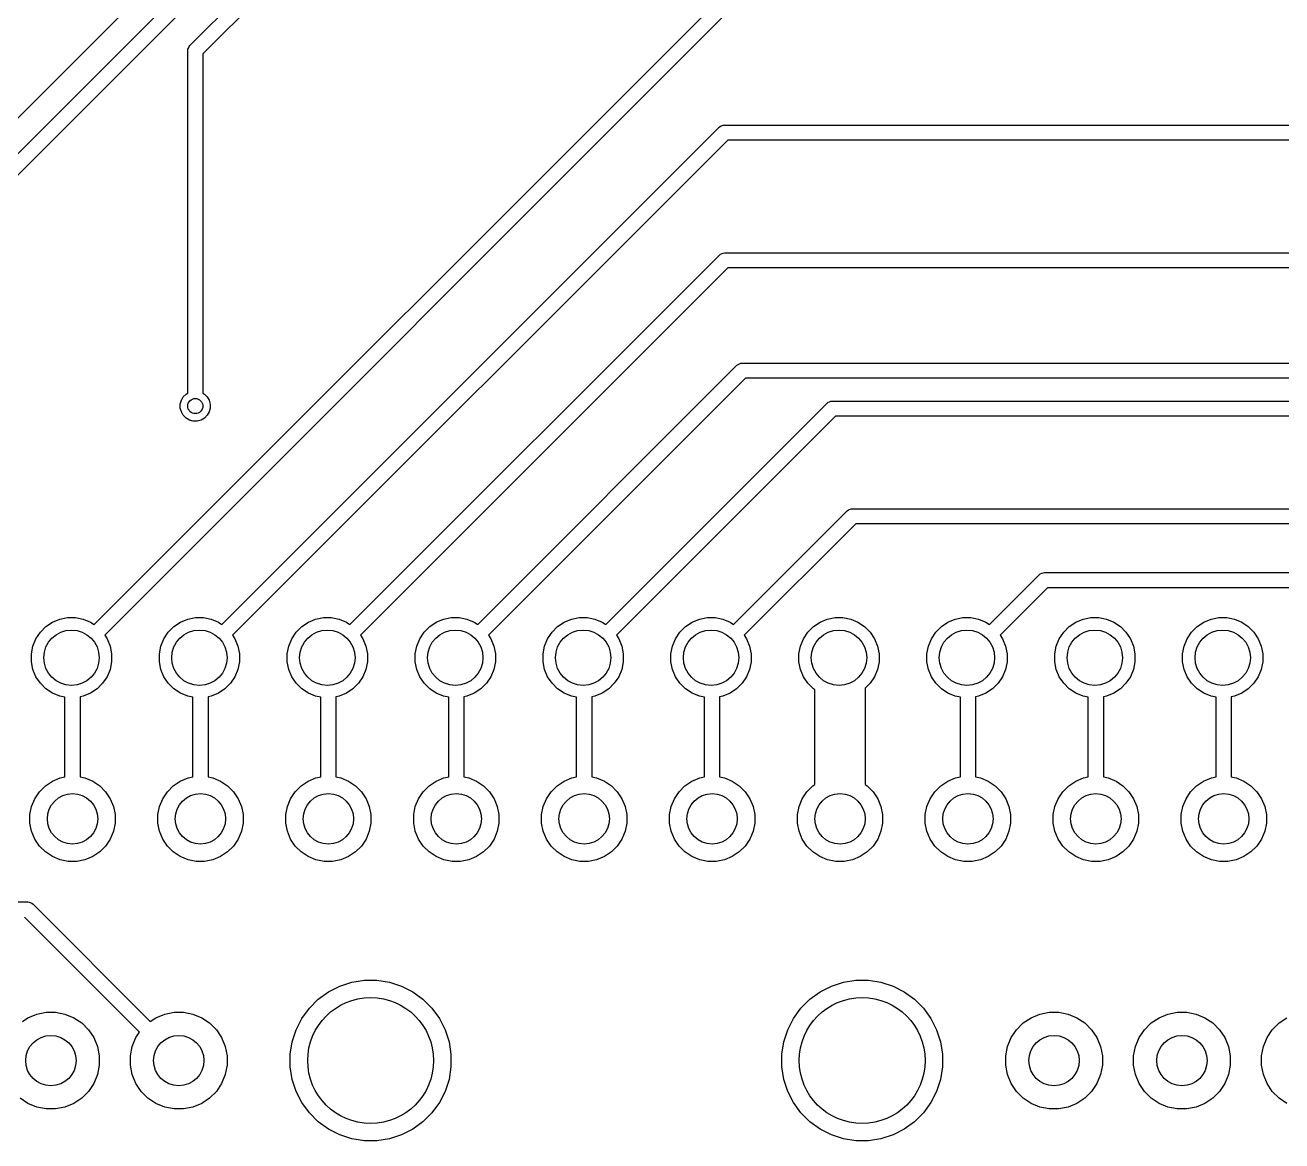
# Model space of a CAD drawing. Extents: x 4.41 to 8.11, y -5.15 to -2.23.
# Drawn here: x 5.739 to 6.721, y -4.354 to -3.482 of the extents above; entities that cross this region are included whole.
import ezdxf

# ---------------------------------------------------------------- set-up
doc = ezdxf.new("R2010")
doc.units = 0
doc.header["$MEASUREMENT"] = 0
doc.layers.add('BLACK', color=7, linetype='CONTINUOUS')

msp = doc.modelspace()

# ---------------------------------------------------------------- linework, layer by layer
at = {"layer": 'BLACK', "linetype": 'CONTINUOUS'}
for p, q in [((5.57063, -3.7445), (5.92161, -3.39352)), ((5.9317, -3.40014), (5.58071, -3.75113)), ((5.85589, -3.43138), (5.55491, -3.73235)), ((5.8674, -3.49761), (5.93409, -3.43092)), ((5.94071, -3.441), (5.87748, -3.50423)), ((5.79239, -3.95043), (6.28114, -3.46169)), ((6.28776, -3.47177), (5.80075, -3.95879)), ((5.86666, -3.49851), (5.8674, -3.49761)), ((5.86567, -3.50179), (5.86578, -3.50064)), ((5.86567, -3.76951), (5.86567, -3.50179)), ((5.86578, -3.50064), (5.86615, -3.49975)), ((5.86615, -3.49975), (5.86666, -3.49851)), ((5.87748, -3.50423), (5.87748, -3.76951)), ((5.89239, -3.95043), (6.28118, -3.56163)), ((6.28118, -3.56163), (6.28207, -3.5609)), ((6.28207, -3.5609), (6.2842, -3.56002)), ((6.28207, -3.5609), (6.28207, -3.5609)), ((6.2842, -3.56002), (6.28535, -3.5599)), ((6.28535, -3.5599), (7.92149, -3.5599)), ((6.2878, -3.57171), (5.90075, -3.95879)), ((7.92394, -3.57171), (6.2878, -3.57171)), ((5.99239, -3.95043), (6.28126, -3.66157)), ((6.28126, -3.66157), (6.28215, -3.66084)), ((6.28215, -3.66084), (6.2834, -3.66032)), ((6.2834, -3.66032), (6.28428, -3.65996)), ((6.28428, -3.65996), (6.28543, -3.65984)), ((6.28543, -3.65984), (7.92157, -3.65984)), ((6.28788, -3.67165), (6.00075, -3.95879)), ((7.92402, -3.67165), (6.28788, -3.67165)), ((6.09239, -3.95043), (6.29504, -3.74777)), ((6.29504, -3.74777), (6.29593, -3.74704)), ((6.29593, -3.74704), (6.29692, -3.74663)), ((6.29593, -3.74704), (6.29593, -3.74704)), ((6.29593, -3.74704), (6.29593, -3.74704)), ((6.29692, -3.74663), (6.29806, -3.74616)), ((6.29806, -3.74616), (6.29921, -3.74604)), ((6.29806, -3.74616), (6.29806, -3.74616)), ((6.29806, -3.74616), (6.29806, -3.74616)), ((6.29921, -3.74604), (7.83528, -3.74604)), ((6.30166, -3.75785), (6.10075, -3.95879)), ((7.83283, -3.75785), (6.30166, -3.75785)), ((5.86066, -3.7751), (5.8622, -3.77243)), ((5.8622, -3.77243), (5.86438, -3.77025)), ((5.86438, -3.77025), (5.86567, -3.76951)), ((5.87748, -3.76951), (5.87876, -3.77025)), ((5.87876, -3.77025), (5.88095, -3.77243)), ((5.88095, -3.77243), (5.88249, -3.7751)), ((5.85986, -3.77808), (5.86066, -3.7751)), ((5.85986, -3.78116), (5.85986, -3.77808)), ((5.86066, -3.78414), (5.85986, -3.78116)), ((5.88249, -3.7751), (5.88328, -3.77808)), ((5.88328, -3.78116), (5.88249, -3.78414)), ((5.88328, -3.77808), (5.88328, -3.78116)), ((6.1924, -3.95044), (6.36543, -3.77742)), ((6.36543, -3.77742), (6.36633, -3.77668)), ((6.36633, -3.77668), (6.36734, -3.77626)), ((6.36633, -3.77668), (6.36633, -3.77668)), ((6.36633, -3.77668), (6.36633, -3.77668)), ((6.36633, -3.77668), (6.36633, -3.77668)), ((6.36734, -3.77626), (6.36845, -3.7758)), ((6.36845, -3.7758), (6.36961, -3.77569)), ((6.36845, -3.7758), (6.36845, -3.7758)), ((6.36845, -3.7758), (6.36845, -3.7758)), ((6.36845, -3.7758), (6.36845, -3.7758)), ((6.36961, -3.77569), (7.25367, -3.77569)), ((5.8622, -3.78681), (5.86066, -3.78414)), ((5.86438, -3.78899), (5.8622, -3.78681)), ((5.86705, -3.79053), (5.86438, -3.78899)), ((5.87003, -3.79133), (5.86705, -3.79053)), ((5.87312, -3.79133), (5.87003, -3.79133)), ((5.87609, -3.79053), (5.87312, -3.79133)), ((5.87876, -3.78899), (5.87609, -3.79053)), ((5.88095, -3.78681), (5.87876, -3.78899)), ((5.88249, -3.78414), (5.88095, -3.78681)), ((6.37205, -3.7875), (6.20075, -3.95879)), ((7.25367, -3.7875), (6.37205, -3.7875)), ((6.38126, -3.86157), (6.38215, -3.86084)), ((6.38215, -3.86084), (6.3834, -3.86032)), ((6.3834, -3.86032), (6.38428, -3.85996)), ((6.38428, -3.85996), (6.38543, -3.85984)), ((6.38543, -3.85984), (7.92402, -3.85984)), ((6.29239, -3.95043), (6.38126, -3.86157)), ((6.38788, -3.87165), (6.30075, -3.95879)), ((7.92157, -3.87165), (6.38788, -3.87165)), ((6.5334, -3.91032), (6.53428, -3.90996)), ((6.53428, -3.90996), (6.53543, -3.90984)), ((6.53543, -3.90984), (7.84123, -3.90984)), ((6.49239, -3.95043), (6.53126, -3.91157)), ((6.53126, -3.91157), (6.53215, -3.91084)), ((6.53215, -3.91084), (6.5334, -3.91032)), ((6.53788, -3.92165), (6.50075, -3.95879)), ((7.84123, -3.92165), (6.53788, -3.92165)), ((5.75482, -3.95203), (5.75996, -3.9486)), ((5.75996, -3.9486), (5.76566, -3.94624)), ((5.76566, -3.94624), (5.77172, -3.94503)), ((5.77172, -3.94503), (5.77789, -3.94503)), ((5.77789, -3.94503), (5.78395, -3.94624)), ((5.78395, -3.94624), (5.78965, -3.9486)), ((5.78965, -3.9486), (5.79239, -3.95043)), ((5.85482, -3.95203), (5.85996, -3.9486)), ((5.85996, -3.9486), (5.86566, -3.94624)), ((5.86566, -3.94624), (5.87172, -3.94503)), ((5.87172, -3.94503), (5.87789, -3.94503)), ((5.87789, -3.94503), (5.88395, -3.94624)), ((5.88395, -3.94624), (5.88965, -3.9486)), ((5.88965, -3.9486), (5.89239, -3.95043)), ((5.95482, -3.95203), (5.95996, -3.9486)), ((5.95996, -3.9486), (5.96566, -3.94624)), ((5.96566, -3.94624), (5.97172, -3.94503)), ((5.97172, -3.94503), (5.97789, -3.94503)), ((5.97789, -3.94503), (5.98395, -3.94624)), ((5.98395, -3.94624), (5.98965, -3.9486)), ((5.98965, -3.9486), (5.99239, -3.95043)), ((6.05482, -3.95203), (6.05996, -3.9486)), ((6.05996, -3.9486), (6.06566, -3.94624)), ((6.06566, -3.94624), (6.07172, -3.94503)), ((6.07172, -3.94503), (6.07789, -3.94503)), ((6.07789, -3.94503), (6.08395, -3.94624)), ((6.08395, -3.94624), (6.08965, -3.9486)), ((6.08965, -3.9486), (6.09239, -3.95043)), ((6.15482, -3.95203), (6.15996, -3.9486)), ((6.15996, -3.9486), (6.16566, -3.94624)), ((6.16566, -3.94624), (6.17172, -3.94503)), ((6.17172, -3.94503), (6.17789, -3.94503)), ((6.17789, -3.94503), (6.18395, -3.94624)), ((6.18395, -3.94624), (6.18965, -3.9486)), ((6.18965, -3.9486), (6.1924, -3.95044)), ((6.25482, -3.95203), (6.25996, -3.9486)), ((6.25996, -3.9486), (6.26566, -3.94624)), ((6.26566, -3.94624), (6.27172, -3.94503)), ((6.27172, -3.94503), (6.27789, -3.94503)), ((6.27789, -3.94503), (6.28395, -3.94624)), ((6.28395, -3.94624), (6.28965, -3.9486)), ((6.28965, -3.9486), (6.29239, -3.95043)), ((6.35482, -3.95203), (6.35996, -3.9486)), ((6.35996, -3.9486), (6.36566, -3.94624)), ((6.36566, -3.94624), (6.37172, -3.94503)), ((6.37172, -3.94503), (6.37789, -3.94503)), ((6.37789, -3.94503), (6.38395, -3.94624)), ((6.38395, -3.94624), (6.38965, -3.9486)), ((6.38965, -3.9486), (6.39478, -3.95203)), ((6.45482, -3.95203), (6.45996, -3.9486)), ((6.45996, -3.9486), (6.46566, -3.94624)), ((6.46566, -3.94624), (6.47172, -3.94503)), ((6.47172, -3.94503), (6.47789, -3.94503)), ((6.47789, -3.94503), (6.48395, -3.94624)), ((6.48395, -3.94624), (6.48965, -3.9486)), ((6.48965, -3.9486), (6.49239, -3.95043)), ((6.55482, -3.95203), (6.55996, -3.9486)), ((6.55996, -3.9486), (6.56566, -3.94624)), ((6.56566, -3.94624), (6.57172, -3.94503)), ((6.57172, -3.94503), (6.57789, -3.94503)), ((6.57789, -3.94503), (6.58395, -3.94624)), ((6.58395, -3.94624), (6.58965, -3.9486)), ((6.58965, -3.9486), (6.59478, -3.95203)), ((6.65482, -3.95203), (6.65996, -3.9486)), ((6.65996, -3.9486), (6.66566, -3.94624)), ((6.66566, -3.94624), (6.67172, -3.94503)), ((6.67172, -3.94503), (6.67789, -3.94503)), ((6.67789, -3.94503), (6.68395, -3.94624)), ((6.68395, -3.94624), (6.68965, -3.9486)), ((6.68965, -3.9486), (6.69478, -3.95203)), ((5.74703, -3.96153), (5.75046, -3.9564)), ((5.75046, -3.9564), (5.75482, -3.95203)), ((5.80075, -3.95879), (5.80258, -3.96153)), ((5.84703, -3.96153), (5.85046, -3.9564)), ((5.85046, -3.9564), (5.85482, -3.95203)), ((5.90075, -3.95879), (5.90258, -3.96153)), ((5.94703, -3.96153), (5.95046, -3.9564)), ((5.95046, -3.9564), (5.95482, -3.95203)), ((6.00075, -3.95879), (6.00258, -3.96153)), ((6.04703, -3.96153), (6.05046, -3.9564)), ((6.05046, -3.9564), (6.05482, -3.95203)), ((6.10075, -3.95879), (6.10258, -3.96153)), ((6.14703, -3.96153), (6.15046, -3.9564)), ((6.15046, -3.9564), (6.15482, -3.95203)), ((6.20075, -3.95879), (6.20258, -3.96153)), ((6.24703, -3.96153), (6.25046, -3.9564)), ((6.25046, -3.9564), (6.25482, -3.95203)), ((6.30075, -3.95879), (6.30258, -3.96153)), ((6.34703, -3.96153), (6.35046, -3.9564)), ((6.35046, -3.9564), (6.35482, -3.95203)), ((6.39478, -3.95203), (6.39915, -3.9564)), ((6.39915, -3.9564), (6.40258, -3.96153)), ((6.44703, -3.96153), (6.45046, -3.9564)), ((6.45046, -3.9564), (6.45482, -3.95203)), ((6.50075, -3.95879), (6.50258, -3.96153)), ((6.54703, -3.96153), (6.55046, -3.9564)), ((6.55046, -3.9564), (6.55482, -3.95203)), ((6.59478, -3.95203), (6.59915, -3.9564)), ((6.59915, -3.9564), (6.60258, -3.96153)), ((6.64703, -3.96153), (6.65046, -3.9564)), ((6.65046, -3.9564), (6.65482, -3.95203)), ((6.69478, -3.95203), (6.69915, -3.9564)), ((6.69915, -3.9564), (6.70258, -3.96153)), ((5.74346, -3.97329), (5.74466, -3.96724)), ((5.74466, -3.96724), (5.74703, -3.96153)), ((5.80258, -3.96153), (5.80494, -3.96724)), ((5.80494, -3.96724), (5.80615, -3.97329)), ((5.84346, -3.97329), (5.84466, -3.96724)), ((5.84466, -3.96724), (5.84703, -3.96153)), ((5.90258, -3.96153), (5.90494, -3.96724)), ((5.90494, -3.96724), (5.90615, -3.97329)), ((5.94346, -3.97329), (5.94466, -3.96724)), ((5.94466, -3.96724), (5.94703, -3.96153)), ((6.00258, -3.96153), (6.00494, -3.96724)), ((6.00494, -3.96724), (6.00615, -3.97329)), ((6.04346, -3.97329), (6.04466, -3.96724)), ((6.04466, -3.96724), (6.04703, -3.96153)), ((6.10258, -3.96153), (6.10494, -3.96724)), ((6.10494, -3.96724), (6.10615, -3.97329)), ((6.14346, -3.97329), (6.14466, -3.96724)), ((6.14466, -3.96724), (6.14703, -3.96153)), ((6.20258, -3.96153), (6.20494, -3.96724)), ((6.20494, -3.96724), (6.20615, -3.97329)), ((6.24346, -3.97329), (6.24466, -3.96724)), ((6.24466, -3.96724), (6.24703, -3.96153)), ((6.30258, -3.96153), (6.30494, -3.96724)), ((6.30494, -3.96724), (6.30615, -3.97329)), ((6.34346, -3.97329), (6.34466, -3.96724)), ((6.34466, -3.96724), (6.34703, -3.96153)), ((6.40258, -3.96153), (6.40494, -3.96724)), ((6.40494, -3.96724), (6.40615, -3.97329)), ((6.44346, -3.97329), (6.44466, -3.96724)), ((6.44466, -3.96724), (6.44703, -3.96153)), ((6.50258, -3.96153), (6.50494, -3.96724)), ((6.50494, -3.96724), (6.50615, -3.97329)), ((6.54346, -3.97329), (6.54466, -3.96724)), ((6.54466, -3.96724), (6.54703, -3.96153)), ((6.60258, -3.96153), (6.60494, -3.96724)), ((6.60494, -3.96724), (6.60615, -3.97329)), ((6.64346, -3.97329), (6.64466, -3.96724)), ((6.64466, -3.96724), (6.64703, -3.96153)), ((6.70258, -3.96153), (6.70494, -3.96724)), ((6.70494, -3.96724), (6.70615, -3.97329)), ((5.74346, -3.97947), (5.74346, -3.97329)), ((5.80615, -3.97329), (5.80615, -3.97947)), ((5.84346, -3.97947), (5.84346, -3.97329)), ((5.90615, -3.97329), (5.90615, -3.97947)), ((5.94346, -3.97947), (5.94346, -3.97329)), ((6.00615, -3.97329), (6.00615, -3.97947)), ((6.04346, -3.97947), (6.04346, -3.97329)), ((6.10615, -3.97329), (6.10615, -3.97947)), ((6.14346, -3.97947), (6.14346, -3.97329)), ((6.20615, -3.97329), (6.20615, -3.97947)), ((6.24346, -3.97947), (6.24346, -3.97329)), ((6.30615, -3.97329), (6.30615, -3.97947)), ((6.34346, -3.97947), (6.34346, -3.97329)), ((6.40615, -3.97329), (6.40615, -3.97947)), ((6.44346, -3.97947), (6.44346, -3.97329)), ((6.50615, -3.97329), (6.50615, -3.97947)), ((6.54346, -3.97947), (6.54346, -3.97329)), ((6.60615, -3.97329), (6.60615, -3.97947)), ((6.64346, -3.97947), (6.64346, -3.97329)), ((6.70615, -3.97329), (6.70615, -3.97947)), ((5.74466, -3.98552), (5.74346, -3.97947)), ((5.74703, -3.99123), (5.74466, -3.98552)), ((5.80494, -3.98552), (5.80258, -3.99123)), ((5.80615, -3.97947), (5.80494, -3.98552)), ((5.84466, -3.98552), (5.84346, -3.97947)), ((5.84703, -3.99123), (5.84466, -3.98552)), ((5.90494, -3.98552), (5.90258, -3.99123)), ((5.90615, -3.97947), (5.90494, -3.98552)), ((5.94466, -3.98552), (5.94346, -3.97947)), ((5.94703, -3.99123), (5.94466, -3.98552)), ((6.00494, -3.98552), (6.00258, -3.99123)), ((6.00615, -3.97947), (6.00494, -3.98552)), ((6.04466, -3.98552), (6.04346, -3.97947)), ((6.04703, -3.99123), (6.04466, -3.98552)), ((6.10494, -3.98552), (6.10258, -3.99123)), ((6.10615, -3.97947), (6.10494, -3.98552)), ((6.14466, -3.98552), (6.14346, -3.97947)), ((6.14703, -3.99123), (6.14466, -3.98552)), ((6.20494, -3.98552), (6.20258, -3.99123)), ((6.20615, -3.97947), (6.20494, -3.98552)), ((6.24466, -3.98552), (6.24346, -3.97947)), ((6.24703, -3.99123), (6.24466, -3.98552)), ((6.30494, -3.98552), (6.30258, -3.99123)), ((6.30615, -3.97947), (6.30494, -3.98552)), ((6.34466, -3.98552), (6.34346, -3.97947)), ((6.34703, -3.99123), (6.34466, -3.98552)), ((6.40494, -3.98552), (6.40258, -3.99123)), ((6.40615, -3.97947), (6.40494, -3.98552)), ((6.44466, -3.98552), (6.44346, -3.97947)), ((6.44703, -3.99123), (6.44466, -3.98552)), ((6.50494, -3.98552), (6.50258, -3.99123)), ((6.50615, -3.97947), (6.50494, -3.98552)), ((6.54466, -3.98552), (6.54346, -3.97947)), ((6.54703, -3.99123), (6.54466, -3.98552)), ((6.60494, -3.98552), (6.60258, -3.99123)), ((6.60615, -3.97947), (6.60494, -3.98552)), ((6.64466, -3.98552), (6.64346, -3.97947)), ((6.64703, -3.99123), (6.64466, -3.98552)), ((6.70494, -3.98552), (6.70258, -3.99123)), ((6.70615, -3.97947), (6.70494, -3.98552)), ((5.75046, -3.99636), (5.74703, -3.99123)), ((5.75482, -4.00072), (5.75046, -3.99636)), ((5.79915, -3.99636), (5.79478, -4.00072)), ((5.80258, -3.99123), (5.79915, -3.99636)), ((5.85046, -3.99636), (5.84703, -3.99123)), ((5.85482, -4.00072), (5.85046, -3.99636)), ((5.89915, -3.99636), (5.89478, -4.00072)), ((5.90258, -3.99123), (5.89915, -3.99636)), ((5.95046, -3.99636), (5.94703, -3.99123)), ((5.95482, -4.00072), (5.95046, -3.99636)), ((5.99915, -3.99636), (5.99478, -4.00072)), ((6.00258, -3.99123), (5.99915, -3.99636)), ((6.05046, -3.99636), (6.04703, -3.99123)), ((6.05482, -4.00072), (6.05046, -3.99636)), ((6.09915, -3.99636), (6.09478, -4.00072)), ((6.10258, -3.99123), (6.09915, -3.99636)), ((6.15046, -3.99636), (6.14703, -3.99123)), ((6.15482, -4.00072), (6.15046, -3.99636)), ((6.19915, -3.99636), (6.19478, -4.00072)), ((6.20258, -3.99123), (6.19915, -3.99636)), ((6.25046, -3.99636), (6.24703, -3.99123)), ((6.25482, -4.00072), (6.25046, -3.99636)), ((6.29915, -3.99636), (6.29478, -4.00072)), ((6.30258, -3.99123), (6.29915, -3.99636)), ((6.35046, -3.99636), (6.34703, -3.99123)), ((6.35482, -4.00072), (6.35046, -3.99636)), ((6.39915, -3.99636), (6.39528, -4.00023)), ((6.40258, -3.99123), (6.39915, -3.99636)), ((6.45046, -3.99636), (6.44703, -3.99123)), ((6.45482, -4.00072), (6.45046, -3.99636)), ((6.49915, -3.99636), (6.49478, -4.00072)), ((6.50258, -3.99123), (6.49915, -3.99636)), ((6.55046, -3.99636), (6.54703, -3.99123)), ((6.55482, -4.00072), (6.55046, -3.99636)), ((6.59915, -3.99636), (6.59478, -4.00072)), ((6.60258, -3.99123), (6.59915, -3.99636)), ((6.65046, -3.99636), (6.64703, -3.99123)), ((6.65482, -4.00072), (6.65046, -3.99636)), ((6.69915, -3.99636), (6.69478, -4.00072)), ((6.70258, -3.99123), (6.69915, -3.99636)), ((5.75996, -4.00415), (5.75482, -4.00072)), ((5.76566, -4.00652), (5.75996, -4.00415)), ((5.76969, -4.00732), (5.76566, -4.00652)), ((5.76969, -4.06958), (5.76969, -4.00732)), ((5.78395, -4.00652), (5.7815, -4.00701)), ((5.7815, -4.00701), (5.7815, -4.06958)), ((5.78965, -4.00415), (5.78395, -4.00652)), ((5.79478, -4.00072), (5.78965, -4.00415)), ((5.85996, -4.00415), (5.85482, -4.00072)), ((5.86566, -4.00652), (5.85996, -4.00415)), ((5.86969, -4.00732), (5.86566, -4.00652)), ((5.86969, -4.06958), (5.86969, -4.00732)), ((5.88395, -4.00652), (5.8815, -4.00701)), ((5.8815, -4.00701), (5.8815, -4.06958)), ((5.88965, -4.00415), (5.88395, -4.00652)), ((5.89478, -4.00072), (5.88965, -4.00415)), ((5.95996, -4.00415), (5.95482, -4.00072)), ((5.96566, -4.00652), (5.95996, -4.00415)), ((5.96969, -4.00732), (5.96566, -4.00652)), ((5.96969, -4.06958), (5.96969, -4.00732)), ((5.98395, -4.00652), (5.9815, -4.00701)), ((5.9815, -4.00701), (5.9815, -4.06958)), ((5.98965, -4.00415), (5.98395, -4.00652)), ((5.99478, -4.00072), (5.98965, -4.00415)), ((6.05996, -4.00415), (6.05482, -4.00072)), ((6.06566, -4.00652), (6.05996, -4.00415)), ((6.06969, -4.00732), (6.06566, -4.00652)), ((6.06969, -4.06958), (6.06969, -4.00732)), ((6.08395, -4.00652), (6.0815, -4.00701)), ((6.0815, -4.00701), (6.0815, -4.06958)), ((6.08965, -4.00415), (6.08395, -4.00652)), ((6.09478, -4.00072), (6.08965, -4.00415)), ((6.15996, -4.00415), (6.15482, -4.00072)), ((6.16566, -4.00652), (6.15996, -4.00415)), ((6.16969, -4.00732), (6.16566, -4.00652)), ((6.16969, -4.06958), (6.16969, -4.00732)), ((6.18395, -4.00652), (6.1815, -4.00701)), ((6.1815, -4.00701), (6.1815, -4.06958)), ((6.18965, -4.00415), (6.18395, -4.00652)), ((6.19478, -4.00072), (6.18965, -4.00415)), ((6.25996, -4.00415), (6.25482, -4.00072)), ((6.26566, -4.00652), (6.25996, -4.00415)), ((6.26969, -4.00732), (6.26566, -4.00652)), ((6.26969, -4.06958), (6.26969, -4.00732)), ((6.28395, -4.00652), (6.2815, -4.00701)), ((6.2815, -4.00701), (6.2815, -4.06958)), ((6.28965, -4.00415), (6.28395, -4.00652)), ((6.29478, -4.00072), (6.28965, -4.00415)), ((6.35591, -4.00145), (6.35482, -4.00072)), ((6.35591, -4.07546), (6.35591, -4.00145)), ((6.39528, -4.00023), (6.39528, -4.07546)), ((6.45996, -4.00415), (6.45482, -4.00072)), ((6.46566, -4.00652), (6.45996, -4.00415)), ((6.46969, -4.00732), (6.46566, -4.00652)), ((6.46969, -4.06958), (6.46969, -4.00732)), ((6.48395, -4.00652), (6.4815, -4.00701)), ((6.4815, -4.00701), (6.4815, -4.06958)), ((6.48965, -4.00415), (6.48395, -4.00652)), ((6.49478, -4.00072), (6.48965, -4.00415)), ((6.55996, -4.00415), (6.55482, -4.00072)), ((6.56566, -4.00652), (6.55996, -4.00415)), ((6.56969, -4.00732), (6.56566, -4.00652)), ((6.56969, -4.06958), (6.56969, -4.00732)), ((6.58395, -4.00652), (6.5815, -4.00701)), ((6.5815, -4.00701), (6.5815, -4.06958)), ((6.58965, -4.00415), (6.58395, -4.00652)), ((6.59478, -4.00072), (6.58965, -4.00415)), ((6.65996, -4.00415), (6.65482, -4.00072)), ((6.66566, -4.00652), (6.65996, -4.00415)), ((6.66969, -4.00732), (6.66566, -4.00652)), ((6.66969, -4.06958), (6.66969, -4.00732)), ((6.68395, -4.00652), (6.6815, -4.00701)), ((6.6815, -4.00701), (6.6815, -4.06958)), ((6.68965, -4.00415), (6.68395, -4.00652)), ((6.69478, -4.00072), (6.68965, -4.00415)), ((5.74972, -4.08113), (5.75436, -4.07649)), ((5.75436, -4.07649), (5.75982, -4.07285)), ((5.75982, -4.07285), (5.76588, -4.07034)), ((5.76588, -4.07034), (5.76969, -4.06958)), ((5.7815, -4.06958), (5.7853, -4.07034)), ((5.7853, -4.07034), (5.79137, -4.07285)), ((5.79137, -4.07285), (5.79682, -4.07649)), ((5.79682, -4.07649), (5.80146, -4.08113)), ((5.84972, -4.08113), (5.85436, -4.07649)), ((5.85436, -4.07649), (5.85982, -4.07285)), ((5.85982, -4.07285), (5.86588, -4.07034)), ((5.86588, -4.07034), (5.86969, -4.06958)), ((5.8815, -4.06958), (5.8853, -4.07034)), ((5.8853, -4.07034), (5.89137, -4.07285)), ((5.89137, -4.07285), (5.89682, -4.07649)), ((5.89682, -4.07649), (5.90146, -4.08113)), ((5.94972, -4.08113), (5.95436, -4.07649)), ((5.95436, -4.07649), (5.95982, -4.07285)), ((5.95982, -4.07285), (5.96588, -4.07034)), ((5.96588, -4.07034), (5.96969, -4.06958)), ((5.9815, -4.06958), (5.9853, -4.07034)), ((5.9853, -4.07034), (5.99137, -4.07285)), ((5.99137, -4.07285), (5.99682, -4.07649)), ((5.99682, -4.07649), (6.00146, -4.08113)), ((6.04972, -4.08113), (6.05436, -4.07649)), ((6.05436, -4.07649), (6.05982, -4.07285)), ((6.05982, -4.07285), (6.06588, -4.07034)), ((6.06588, -4.07034), (6.06969, -4.06958)), ((6.0815, -4.06958), (6.0853, -4.07034)), ((6.0853, -4.07034), (6.09137, -4.07285)), ((6.09137, -4.07285), (6.09682, -4.07649)), ((6.09682, -4.07649), (6.10146, -4.08113)), ((6.14972, -4.08113), (6.15436, -4.07649)), ((6.15436, -4.07649), (6.15982, -4.07285)), ((6.15982, -4.07285), (6.16588, -4.07034)), ((6.16588, -4.07034), (6.16969, -4.06958)), ((6.1815, -4.06958), (6.1853, -4.07034)), ((6.1853, -4.07034), (6.19137, -4.07285)), ((6.19137, -4.07285), (6.19682, -4.07649)), ((6.19682, -4.07649), (6.20146, -4.08113)), ((6.24972, -4.08113), (6.25436, -4.07649)), ((6.25436, -4.07649), (6.25982, -4.07285)), ((6.25982, -4.07285), (6.26588, -4.07034)), ((6.26588, -4.07034), (6.26969, -4.06958)), ((6.2815, -4.06958), (6.2853, -4.07034)), ((6.2853, -4.07034), (6.29137, -4.07285)), ((6.29137, -4.07285), (6.29682, -4.07649)), ((6.29682, -4.07649), (6.30146, -4.08113)), ((6.34972, -4.08113), (6.35436, -4.07649)), ((6.35436, -4.07649), (6.35591, -4.07546)), ((6.39528, -4.07546), (6.39682, -4.07649)), ((6.39682, -4.07649), (6.40146, -4.08113)), ((6.44972, -4.08113), (6.45436, -4.07649)), ((6.45436, -4.07649), (6.45982, -4.07285)), ((6.45982, -4.07285), (6.46588, -4.07034)), ((6.46588, -4.07034), (6.46969, -4.06958)), ((6.4815, -4.06958), (6.4853, -4.07034)), ((6.4853, -4.07034), (6.49137, -4.07285)), ((6.49137, -4.07285), (6.49682, -4.07649)), ((6.49682, -4.07649), (6.50146, -4.08113)), ((6.54972, -4.08113), (6.55436, -4.07649)), ((6.55436, -4.07649), (6.55982, -4.07285)), ((6.55982, -4.07285), (6.56588, -4.07034)), ((6.56588, -4.07034), (6.56969, -4.06958)), ((6.5815, -4.06958), (6.5853, -4.07034)), ((6.5853, -4.07034), (6.59137, -4.07285)), ((6.59137, -4.07285), (6.59682, -4.07649)), ((6.59682, -4.07649), (6.60146, -4.08113)), ((6.64972, -4.08113), (6.65436, -4.07649)), ((6.65436, -4.07649), (6.65982, -4.07285)), ((6.65982, -4.07285), (6.66588, -4.07034)), ((6.66588, -4.07034), (6.66969, -4.06958)), ((6.6815, -4.06958), (6.6853, -4.07034)), ((6.6853, -4.07034), (6.69137, -4.07285)), ((6.69137, -4.07285), (6.69682, -4.07649)), ((6.69682, -4.07649), (6.70146, -4.08113)), ((5.74357, -4.09265), (5.74608, -4.08659)), ((5.74608, -4.08659), (5.74972, -4.08113)), ((5.80146, -4.08113), (5.8051, -4.08659)), ((5.8051, -4.08659), (5.80761, -4.09265)), ((5.84357, -4.09265), (5.84608, -4.08659)), ((5.84608, -4.08659), (5.84972, -4.08113)), ((5.90146, -4.08113), (5.9051, -4.08659)), ((5.9051, -4.08659), (5.90761, -4.09265)), ((5.94357, -4.09265), (5.94608, -4.08659)), ((5.94608, -4.08659), (5.94972, -4.08113)), ((6.00146, -4.08113), (6.0051, -4.08659)), ((6.0051, -4.08659), (6.00761, -4.09265)), ((6.04357, -4.09265), (6.04608, -4.08659)), ((6.04608, -4.08659), (6.04972, -4.08113)), ((6.10146, -4.08113), (6.1051, -4.08659)), ((6.1051, -4.08659), (6.10761, -4.09265)), ((6.14357, -4.09265), (6.14608, -4.08659)), ((6.14608, -4.08659), (6.14972, -4.08113)), ((6.20146, -4.08113), (6.2051, -4.08659)), ((6.2051, -4.08659), (6.20761, -4.09265)), ((6.24357, -4.09265), (6.24608, -4.08659)), ((6.24608, -4.08659), (6.24972, -4.08113)), ((6.30146, -4.08113), (6.3051, -4.08659)), ((6.3051, -4.08659), (6.30761, -4.09265)), ((6.34357, -4.09265), (6.34608, -4.08659)), ((6.34608, -4.08659), (6.34972, -4.08113)), ((6.40146, -4.08113), (6.4051, -4.08659)), ((6.4051, -4.08659), (6.40761, -4.09265)), ((6.44357, -4.09265), (6.44608, -4.08659)), ((6.44608, -4.08659), (6.44972, -4.08113)), ((6.50146, -4.08113), (6.5051, -4.08659)), ((6.5051, -4.08659), (6.50761, -4.09265)), ((6.54357, -4.09265), (6.54608, -4.08659)), ((6.54608, -4.08659), (6.54972, -4.08113)), ((6.60146, -4.08113), (6.6051, -4.08659)), ((6.6051, -4.08659), (6.60761, -4.09265)), ((6.64357, -4.09265), (6.64608, -4.08659)), ((6.64608, -4.08659), (6.64972, -4.08113)), ((6.70146, -4.08113), (6.7051, -4.08659)), ((6.7051, -4.08659), (6.70761, -4.09265)), ((5.74229, -4.09908), (5.74357, -4.09265)), ((5.80761, -4.09265), (5.80889, -4.09908)), ((5.84229, -4.09908), (5.84357, -4.09265)), ((5.90761, -4.09265), (5.90889, -4.09908)), ((5.94229, -4.09908), (5.94357, -4.09265)), ((6.00761, -4.09265), (6.00889, -4.09908)), ((6.04229, -4.09908), (6.04357, -4.09265)), ((6.10761, -4.09265), (6.10889, -4.09908)), ((6.14229, -4.09908), (6.14357, -4.09265)), ((6.20761, -4.09265), (6.20889, -4.09908)), ((6.24229, -4.09908), (6.24357, -4.09265)), ((6.30761, -4.09265), (6.30889, -4.09908)), ((6.34229, -4.09908), (6.34357, -4.09265)), ((6.40761, -4.09265), (6.40889, -4.09908)), ((6.44229, -4.09908), (6.44357, -4.09265)), ((6.50761, -4.09265), (6.50889, -4.09908)), ((6.54229, -4.09908), (6.54357, -4.09265)), ((6.60761, -4.09265), (6.60889, -4.09908)), ((6.64229, -4.09908), (6.64357, -4.09265)), ((6.70761, -4.09265), (6.70889, -4.09908)), ((5.74229, -4.10564), (5.74229, -4.09908)), ((5.74357, -4.11208), (5.74229, -4.10564)), ((5.80889, -4.10564), (5.80761, -4.11208)), ((5.80889, -4.09908), (5.80889, -4.10564)), ((5.84229, -4.10564), (5.84229, -4.09908)), ((5.84357, -4.11208), (5.84229, -4.10564)), ((5.90889, -4.10564), (5.90761, -4.11208)), ((5.90889, -4.09908), (5.90889, -4.10564)), ((5.94229, -4.10564), (5.94229, -4.09908)), ((5.94357, -4.11208), (5.94229, -4.10564)), ((6.00889, -4.10564), (6.00761, -4.11208)), ((6.00889, -4.09908), (6.00889, -4.10564)), ((6.04229, -4.10564), (6.04229, -4.09908)), ((6.04357, -4.11208), (6.04229, -4.10564)), ((6.10889, -4.10564), (6.10761, -4.11208)), ((6.10889, -4.09908), (6.10889, -4.10564)), ((6.14229, -4.10564), (6.14229, -4.09908)), ((6.14357, -4.11208), (6.14229, -4.10564)), ((6.20889, -4.10564), (6.20761, -4.11208)), ((6.20889, -4.09908), (6.20889, -4.10564)), ((6.24229, -4.10564), (6.24229, -4.09908)), ((6.24357, -4.11208), (6.24229, -4.10564)), ((6.30889, -4.10564), (6.30761, -4.11208)), ((6.30889, -4.09908), (6.30889, -4.10564)), ((6.34229, -4.10564), (6.34229, -4.09908)), ((6.34357, -4.11208), (6.34229, -4.10564)), ((6.40889, -4.10564), (6.40761, -4.11208)), ((6.40889, -4.09908), (6.40889, -4.10564)), ((6.44229, -4.10564), (6.44229, -4.09908)), ((6.44357, -4.11208), (6.44229, -4.10564)), ((6.50889, -4.10564), (6.50761, -4.11208)), ((6.50889, -4.09908), (6.50889, -4.10564)), ((6.54229, -4.10564), (6.54229, -4.09908)), ((6.54357, -4.11208), (6.54229, -4.10564)), ((6.60889, -4.10564), (6.60761, -4.11208)), ((6.60889, -4.09908), (6.60889, -4.10564)), ((6.64229, -4.10564), (6.64229, -4.09908)), ((6.64357, -4.11208), (6.64229, -4.10564)), ((6.70889, -4.10564), (6.70761, -4.11208)), ((6.70889, -4.09908), (6.70889, -4.10564)), ((5.74608, -4.11814), (5.74357, -4.11208)), ((5.80761, -4.11208), (5.8051, -4.11814)), ((5.84608, -4.11814), (5.84357, -4.11208)), ((5.90761, -4.11208), (5.9051, -4.11814)), ((5.94608, -4.11814), (5.94357, -4.11208)), ((6.00761, -4.11208), (6.0051, -4.11814)), ((6.04608, -4.11814), (6.04357, -4.11208)), ((6.10761, -4.11208), (6.1051, -4.11814)), ((6.14608, -4.11814), (6.14357, -4.11208)), ((6.20761, -4.11208), (6.2051, -4.11814)), ((6.24608, -4.11814), (6.24357, -4.11208)), ((6.30761, -4.11208), (6.3051, -4.11814)), ((6.34608, -4.11814), (6.34357, -4.11208)), ((6.40761, -4.11208), (6.4051, -4.11814)), ((6.44608, -4.11814), (6.44357, -4.11208)), ((6.50761, -4.11208), (6.5051, -4.11814)), ((6.54608, -4.11814), (6.54357, -4.11208)), ((6.60761, -4.11208), (6.6051, -4.11814)), ((6.64608, -4.11814), (6.64357, -4.11208)), ((6.70761, -4.11208), (6.7051, -4.11814)), ((5.74972, -4.12359), (5.74608, -4.11814)), ((5.75436, -4.12823), (5.74972, -4.12359)), ((5.80146, -4.12359), (5.79682, -4.12823)), ((5.8051, -4.11814), (5.80146, -4.12359)), ((5.84972, -4.12359), (5.84608, -4.11814)), ((5.85436, -4.12823), (5.84972, -4.12359)), ((5.90146, -4.12359), (5.89682, -4.12823)), ((5.9051, -4.11814), (5.90146, -4.12359)), ((5.94972, -4.12359), (5.94608, -4.11814)), ((5.95436, -4.12823), (5.94972, -4.12359)), ((6.00146, -4.12359), (5.99682, -4.12823)), ((6.0051, -4.11814), (6.00146, -4.12359)), ((6.04972, -4.12359), (6.04608, -4.11814)), ((6.05436, -4.12823), (6.04972, -4.12359)), ((6.10146, -4.12359), (6.09682, -4.12823)), ((6.1051, -4.11814), (6.10146, -4.12359)), ((6.14972, -4.12359), (6.14608, -4.11814)), ((6.15436, -4.12823), (6.14972, -4.12359)), ((6.20146, -4.12359), (6.19682, -4.12823)), ((6.2051, -4.11814), (6.20146, -4.12359)), ((6.24972, -4.12359), (6.24608, -4.11814)), ((6.25436, -4.12823), (6.24972, -4.12359)), ((6.30146, -4.12359), (6.29682, -4.12823)), ((6.3051, -4.11814), (6.30146, -4.12359)), ((6.34972, -4.12359), (6.34608, -4.11814)), ((6.35436, -4.12823), (6.34972, -4.12359)), ((6.40146, -4.12359), (6.39682, -4.12823)), ((6.4051, -4.11814), (6.40146, -4.12359)), ((6.44972, -4.12359), (6.44608, -4.11814)), ((6.45436, -4.12823), (6.44972, -4.12359)), ((6.50146, -4.12359), (6.49682, -4.12823)), ((6.5051, -4.11814), (6.50146, -4.12359)), ((6.54972, -4.12359), (6.54608, -4.11814)), ((6.55436, -4.12823), (6.54972, -4.12359)), ((6.60146, -4.12359), (6.59682, -4.12823)), ((6.6051, -4.11814), (6.60146, -4.12359)), ((6.64972, -4.12359), (6.64608, -4.11814)), ((6.65436, -4.12823), (6.64972, -4.12359)), ((6.70146, -4.12359), (6.69682, -4.12823)), ((6.7051, -4.11814), (6.70146, -4.12359)), ((5.75982, -4.13188), (5.75436, -4.12823)), ((5.76588, -4.13439), (5.75982, -4.13188)), ((5.77231, -4.13567), (5.76588, -4.13439)), ((5.77887, -4.13567), (5.77231, -4.13567)), ((5.7853, -4.13439), (5.77887, -4.13567)), ((5.79137, -4.13188), (5.7853, -4.13439)), ((5.79682, -4.12823), (5.79137, -4.13188)), ((5.85982, -4.13188), (5.85436, -4.12823)), ((5.86588, -4.13439), (5.85982, -4.13188)), ((5.87231, -4.13567), (5.86588, -4.13439)), ((5.87887, -4.13567), (5.87231, -4.13567)), ((5.8853, -4.13439), (5.87887, -4.13567)), ((5.89137, -4.13188), (5.8853, -4.13439)), ((5.89682, -4.12823), (5.89137, -4.13188)), ((5.95982, -4.13188), (5.95436, -4.12823)), ((5.96588, -4.13439), (5.95982, -4.13188)), ((5.97231, -4.13567), (5.96588, -4.13439)), ((5.97887, -4.13567), (5.97231, -4.13567)), ((5.9853, -4.13439), (5.97887, -4.13567)), ((5.99137, -4.13188), (5.9853, -4.13439)), ((5.99682, -4.12823), (5.99137, -4.13188)), ((6.05982, -4.13188), (6.05436, -4.12823)), ((6.06588, -4.13439), (6.05982, -4.13188)), ((6.07231, -4.13567), (6.06588, -4.13439)), ((6.07887, -4.13567), (6.07231, -4.13567)), ((6.0853, -4.13439), (6.07887, -4.13567)), ((6.09137, -4.13188), (6.0853, -4.13439)), ((6.09682, -4.12823), (6.09137, -4.13188)), ((6.15982, -4.13188), (6.15436, -4.12823)), ((6.16588, -4.13439), (6.15982, -4.13188)), ((6.17231, -4.13567), (6.16588, -4.13439)), ((6.17887, -4.13567), (6.17231, -4.13567)), ((6.1853, -4.13439), (6.17887, -4.13567)), ((6.19137, -4.13188), (6.1853, -4.13439)), ((6.19682, -4.12823), (6.19137, -4.13188)), ((6.25982, -4.13188), (6.25436, -4.12823)), ((6.26588, -4.13439), (6.25982, -4.13188)), ((6.27231, -4.13567), (6.26588, -4.13439)), ((6.27887, -4.13567), (6.27231, -4.13567)), ((6.2853, -4.13439), (6.27887, -4.13567)), ((6.29137, -4.13188), (6.2853, -4.13439)), ((6.29682, -4.12823), (6.29137, -4.13188)), ((6.35982, -4.13188), (6.35436, -4.12823)), ((6.36588, -4.13439), (6.35982, -4.13188)), ((6.37231, -4.13567), (6.36588, -4.13439)), ((6.37887, -4.13567), (6.37231, -4.13567)), ((6.3853, -4.13439), (6.37887, -4.13567)), ((6.39137, -4.13188), (6.3853, -4.13439)), ((6.39682, -4.12823), (6.39137, -4.13188)), ((6.45982, -4.13188), (6.45436, -4.12823)), ((6.46588, -4.13439), (6.45982, -4.13188)), ((6.47231, -4.13567), (6.46588, -4.13439)), ((6.47887, -4.13567), (6.47231, -4.13567)), ((6.4853, -4.13439), (6.47887, -4.13567)), ((6.49137, -4.13188), (6.4853, -4.13439)), ((6.49682, -4.12823), (6.49137, -4.13188)), ((6.55982, -4.13188), (6.55436, -4.12823)), ((6.56588, -4.13439), (6.55982, -4.13188)), ((6.57231, -4.13567), (6.56588, -4.13439)), ((6.57887, -4.13567), (6.57231, -4.13567)), ((6.5853, -4.13439), (6.57887, -4.13567)), ((6.59137, -4.13188), (6.5853, -4.13439)), ((6.59682, -4.12823), (6.59137, -4.13188)), ((6.65982, -4.13188), (6.65436, -4.12823)), ((6.66588, -4.13439), (6.65982, -4.13188)), ((6.67231, -4.13567), (6.66588, -4.13439)), ((6.67887, -4.13567), (6.67231, -4.13567)), ((6.6853, -4.13439), (6.67887, -4.13567)), ((6.69137, -4.13188), (6.6853, -4.13439)), ((6.69682, -4.12823), (6.69137, -4.13188)), ((5.57925, -4.16732), (5.74055, -4.16732)), ((5.74055, -4.16732), (5.7417, -4.16744)), ((5.7417, -4.16744), (5.74259, -4.1678)), ((5.74259, -4.1678), (5.74383, -4.16832)), ((5.74383, -4.16832), (5.74473, -4.16905)), ((5.74473, -4.16905), (5.8364, -4.26073)), ((5.82805, -4.26908), (5.73811, -4.17913)), ((5.97575, -4.23763), (5.98456, -4.23314)), ((5.98456, -4.23314), (5.99396, -4.23009)), ((5.99396, -4.23009), (6.00372, -4.22854)), ((6.00372, -4.22854), (6.0136, -4.22854)), ((6.0136, -4.22854), (6.02337, -4.23009)), ((6.02337, -4.23009), (6.03277, -4.23314)), ((6.03277, -4.23314), (6.04157, -4.23763)), ((6.36, -4.23763), (6.36881, -4.23314)), ((6.36881, -4.23314), (6.37821, -4.23009)), ((6.37821, -4.23009), (6.38797, -4.22854)), ((6.38797, -4.22854), (6.39786, -4.22854)), ((6.39786, -4.22854), (6.40762, -4.23009)), ((6.40762, -4.23009), (6.41702, -4.23314)), ((6.41702, -4.23314), (6.42583, -4.23763)), ((5.96076, -4.25043), (5.96775, -4.24344)), ((5.96775, -4.24344), (5.97575, -4.23763)), ((6.04157, -4.23763), (6.04957, -4.24344)), ((6.04957, -4.24344), (6.05656, -4.25043)), ((6.34501, -4.25043), (6.352, -4.24344)), ((6.352, -4.24344), (6.36, -4.23763)), ((6.42583, -4.23763), (6.43382, -4.24344)), ((6.43382, -4.24344), (6.44081, -4.25043)), ((5.74763, -4.25497), (5.75494, -4.25352)), ((5.75494, -4.25352), (5.76239, -4.25352)), ((5.76239, -4.25352), (5.76969, -4.25497)), ((5.84763, -4.25497), (5.85494, -4.25352)), ((5.85494, -4.25352), (5.86239, -4.25352)), ((5.86239, -4.25352), (5.86969, -4.25497)), ((5.95495, -4.25843), (5.96076, -4.25043)), ((6.05656, -4.25043), (6.06237, -4.25843)), ((6.3392, -4.25843), (6.34501, -4.25043)), ((6.44081, -4.25043), (6.44662, -4.25843)), ((6.53188, -4.25497), (6.53919, -4.25352)), ((6.53919, -4.25352), (6.54664, -4.25352)), ((6.54664, -4.25352), (6.55394, -4.25497)), ((6.63188, -4.25497), (6.63919, -4.25352)), ((6.63919, -4.25352), (6.64664, -4.25352)), ((6.64664, -4.25352), (6.65394, -4.25497)), ((5.7364, -4.26073), (5.74075, -4.25783)), ((5.74075, -4.25783), (5.74763, -4.25497)), ((5.76969, -4.25497), (5.77657, -4.25783)), ((5.77657, -4.25783), (5.78277, -4.26196)), ((5.78277, -4.26196), (5.78804, -4.26723)), ((5.8364, -4.26073), (5.84075, -4.25783)), ((5.84075, -4.25783), (5.84763, -4.25497)), ((5.86969, -4.25497), (5.87657, -4.25783)), ((5.87657, -4.25783), (5.88277, -4.26196)), ((5.88277, -4.26196), (5.88804, -4.26723)), ((5.95046, -4.26723), (5.95495, -4.25843)), ((6.06237, -4.25843), (6.06686, -4.26723)), ((6.33472, -4.26723), (6.3392, -4.25843)), ((6.44662, -4.25843), (6.45111, -4.26723)), ((6.51354, -4.26723), (6.51881, -4.26196)), ((6.51881, -4.26196), (6.525, -4.25783)), ((6.525, -4.25783), (6.53188, -4.25497)), ((6.55394, -4.25497), (6.56083, -4.25783)), ((6.56083, -4.25783), (6.56702, -4.26196)), ((6.56702, -4.26196), (6.57229, -4.26723)), ((6.61354, -4.26723), (6.61881, -4.26196)), ((6.61881, -4.26196), (6.625, -4.25783)), ((6.625, -4.25783), (6.63188, -4.25497)), ((6.65394, -4.25497), (6.66083, -4.25783)), ((6.66083, -4.25783), (6.66702, -4.26196)), ((6.66702, -4.26196), (6.67229, -4.26723)), ((6.71354, -4.26723), (6.71881, -4.26196)), ((6.71881, -4.26196), (6.725, -4.25783)), ((5.78804, -4.26723), (5.79217, -4.27343)), ((5.79217, -4.27343), (5.79503, -4.28031)), ((5.8223, -4.28031), (5.82515, -4.27343)), ((5.82515, -4.27343), (5.82805, -4.26908)), ((5.88804, -4.26723), (5.89217, -4.27343)), ((5.89217, -4.27343), (5.89503, -4.28031)), ((5.94741, -4.27663), (5.95046, -4.26723)), ((6.06686, -4.26723), (6.06991, -4.27663)), ((6.33166, -4.27663), (6.33472, -4.26723)), ((6.45111, -4.26723), (6.45417, -4.27663)), ((6.50655, -4.28031), (6.5094, -4.27343)), ((6.5094, -4.27343), (6.51354, -4.26723)), ((6.57229, -4.26723), (6.57643, -4.27343)), ((6.57643, -4.27343), (6.57928, -4.28031)), ((6.60655, -4.28031), (6.6094, -4.27343)), ((6.6094, -4.27343), (6.61354, -4.26723)), ((6.67229, -4.26723), (6.67643, -4.27343)), ((6.67643, -4.27343), (6.67928, -4.28031)), ((6.70655, -4.28031), (6.7094, -4.27343)), ((6.7094, -4.27343), (6.71354, -4.26723)), ((5.79503, -4.28031), (5.79648, -4.28761)), ((5.82084, -4.28761), (5.8223, -4.28031)), ((5.89503, -4.28031), (5.89648, -4.28761)), ((5.94586, -4.2864), (5.94741, -4.27663)), ((6.06991, -4.27663), (6.07146, -4.2864)), ((6.33012, -4.2864), (6.33166, -4.27663)), ((6.45417, -4.27663), (6.45571, -4.2864)), ((6.5051, -4.28761), (6.50655, -4.28031)), ((6.57928, -4.28031), (6.58073, -4.28761)), ((6.6051, -4.28761), (6.60655, -4.28031)), ((6.67928, -4.28031), (6.68073, -4.28761)), ((6.7051, -4.28761), (6.70655, -4.28031)), ((5.79648, -4.28761), (5.79648, -4.29506)), ((5.82084, -4.29506), (5.82084, -4.28761)), ((5.89648, -4.28761), (5.89648, -4.29506)), ((5.94586, -4.29628), (5.94586, -4.2864)), ((6.07146, -4.2864), (6.07146, -4.29628)), ((6.33012, -4.29628), (6.33012, -4.2864)), ((6.45571, -4.2864), (6.45571, -4.29628)), ((6.5051, -4.29506), (6.5051, -4.28761)), ((6.58073, -4.28761), (6.58073, -4.29506)), ((6.6051, -4.29506), (6.6051, -4.28761)), ((6.68073, -4.28761), (6.68073, -4.29506)), ((6.7051, -4.29506), (6.7051, -4.28761)), ((5.79503, -4.30237), (5.79217, -4.30925)), ((5.79648, -4.29506), (5.79503, -4.30237)), ((5.8223, -4.30237), (5.82084, -4.29506)), ((5.82515, -4.30925), (5.8223, -4.30237)), ((5.89503, -4.30237), (5.89217, -4.30925)), ((5.89648, -4.29506), (5.89503, -4.30237)), ((5.94741, -4.30604), (5.94586, -4.29628)), ((6.07146, -4.29628), (6.06991, -4.30604)), ((6.33166, -4.30604), (6.33012, -4.29628)), ((6.45571, -4.29628), (6.45417, -4.30604)), ((6.50655, -4.30237), (6.5051, -4.29506)), ((6.5094, -4.30925), (6.50655, -4.30237)), ((6.57928, -4.30237), (6.57643, -4.30925)), ((6.58073, -4.29506), (6.57928, -4.30237)), ((6.60655, -4.30237), (6.6051, -4.29506)), ((6.6094, -4.30925), (6.60655, -4.30237)), ((6.67928, -4.30237), (6.67643, -4.30925)), ((6.68073, -4.29506), (6.67928, -4.30237)), ((6.70655, -4.30237), (6.7051, -4.29506)), ((6.7094, -4.30925), (6.70655, -4.30237)), ((5.79217, -4.30925), (5.78804, -4.31545)), ((5.82929, -4.31545), (5.82515, -4.30925)), ((5.89217, -4.30925), (5.88804, -4.31545)), ((5.95046, -4.31544), (5.94741, -4.30604)), ((6.06991, -4.30604), (6.06686, -4.31544)), ((6.33472, -4.31544), (6.33166, -4.30604)), ((6.45417, -4.30604), (6.45111, -4.31544)), ((6.51354, -4.31545), (6.5094, -4.30925)), ((6.57643, -4.30925), (6.57229, -4.31545)), ((6.61354, -4.31545), (6.6094, -4.30925)), ((6.67643, -4.30925), (6.67229, -4.31545)), ((6.71354, -4.31545), (6.7094, -4.30925)), ((5.74075, -4.32485), (5.73455, -4.32071)), ((5.78277, -4.32071), (5.77657, -4.32485)), ((5.78804, -4.31545), (5.78277, -4.32071)), ((5.83455, -4.32071), (5.82929, -4.31545)), ((5.84075, -4.32485), (5.83455, -4.32071)), ((5.88277, -4.32071), (5.87657, -4.32485)), ((5.88804, -4.31545), (5.88277, -4.32071)), ((5.95495, -4.32425), (5.95046, -4.31544)), ((6.06686, -4.31544), (6.06237, -4.32425)), ((6.3392, -4.32425), (6.33472, -4.31544)), ((6.45111, -4.31544), (6.44662, -4.32425)), ((6.51881, -4.32071), (6.51354, -4.31545)), ((6.525, -4.32485), (6.51881, -4.32071)), ((6.56702, -4.32071), (6.56083, -4.32485)), ((6.57229, -4.31545), (6.56702, -4.32071)), ((6.61881, -4.32071), (6.61354, -4.31545)), ((6.625, -4.32485), (6.61881, -4.32071)), ((6.66702, -4.32071), (6.66083, -4.32485)), ((6.67229, -4.31545), (6.66702, -4.32071)), ((6.71881, -4.32071), (6.71354, -4.31545)), ((6.725, -4.32485), (6.71881, -4.32071)), ((5.74763, -4.3277), (5.74075, -4.32485)), ((5.75494, -4.32916), (5.74763, -4.3277)), ((5.76239, -4.32916), (5.75494, -4.32916)), ((5.76969, -4.3277), (5.76239, -4.32916)), ((5.77657, -4.32485), (5.76969, -4.3277)), ((5.84763, -4.3277), (5.84075, -4.32485)), ((5.85494, -4.32916), (5.84763, -4.3277)), ((5.86239, -4.32916), (5.85494, -4.32916)), ((5.86969, -4.3277), (5.86239, -4.32916)), ((5.87657, -4.32485), (5.86969, -4.3277)), ((5.96076, -4.33225), (5.95495, -4.32425)), ((5.96775, -4.33924), (5.96076, -4.33225)), ((6.05656, -4.33225), (6.04957, -4.33924)), ((6.06237, -4.32425), (6.05656, -4.33225)), ((6.34501, -4.33225), (6.3392, -4.32425)), ((6.352, -4.33924), (6.34501, -4.33225)), ((6.44081, -4.33225), (6.43382, -4.33924)), ((6.44662, -4.32425), (6.44081, -4.33225)), ((6.53188, -4.3277), (6.525, -4.32485)), ((6.53919, -4.32916), (6.53188, -4.3277)), ((6.54664, -4.32916), (6.53919, -4.32916)), ((6.55394, -4.3277), (6.54664, -4.32916)), ((6.56083, -4.32485), (6.55394, -4.3277)), ((6.63188, -4.3277), (6.625, -4.32485)), ((6.63919, -4.32916), (6.63188, -4.3277)), ((6.64664, -4.32916), (6.63919, -4.32916)), ((6.65394, -4.3277), (6.64664, -4.32916)), ((6.66083, -4.32485), (6.65394, -4.3277)), ((5.97575, -4.34505), (5.96775, -4.33924)), ((6.04957, -4.33924), (6.04157, -4.34505)), ((6.36, -4.34505), (6.352, -4.33924)), ((6.43382, -4.33924), (6.42583, -4.34505)), ((5.98456, -4.34954), (5.97575, -4.34505)), ((5.99396, -4.35259), (5.98456, -4.34954)), ((6.03277, -4.34954), (6.02337, -4.35259)), ((6.04157, -4.34505), (6.03277, -4.34954)), ((6.36881, -4.34954), (6.36, -4.34505)), ((6.37821, -4.35259), (6.36881, -4.34954)), ((6.41702, -4.34954), (6.40762, -4.35259)), ((6.42583, -4.34505), (6.41702, -4.34954)), ((6.00372, -4.35414), (5.99396, -4.35259)), ((6.0136, -4.35414), (6.00372, -4.35414)), ((6.02337, -4.35259), (6.0136, -4.35414)), ((6.38797, -4.35414), (6.37821, -4.35259)), ((6.39786, -4.35414), (6.38797, -4.35414)), ((6.40762, -4.35259), (6.39786, -4.35414))]:
    msp.add_line(p, q, dxfattribs=at)
at = {"layer": 'BLACK'}
for centre, radius in [((5.87157, -3.77962), 0.00591), ((5.7748, -3.97638), 0.02165), ((5.8748, -3.97638), 0.02165), ((5.9748, -3.97638), 0.02165), ((6.0748, -3.97638), 0.02165), ((6.1748, -3.97638), 0.02165), ((6.2748, -3.97638), 0.02165), ((6.3748, -3.97638), 0.02165), ((6.4748, -3.97638), 0.02165), ((6.5748, -3.97638), 0.02165), ((6.6748, -3.97638), 0.02165), ((5.77559, -4.10236), 0.01969), ((5.87559, -4.10236), 0.01969), ((5.97559, -4.10236), 0.01969), ((6.07559, -4.10236), 0.01969), ((6.17559, -4.10236), 0.01969), ((6.27559, -4.10236), 0.01969), ((6.37559, -4.10236), 0.01969), ((6.47559, -4.10236), 0.01969), ((6.57559, -4.10236), 0.01969), ((6.67559, -4.10236), 0.01969), ((6.00866, -4.29134), 0.04921), ((6.39291, -4.29134), 0.04921), ((5.75866, -4.29134), 0.01969), ((5.85866, -4.29134), 0.01969), ((6.54291, -4.29134), 0.01969), ((6.64291, -4.29134), 0.01969)]:
    msp.add_circle(centre, radius, dxfattribs=at)
at = {"layer": 'WHITE'}
for centre, radius in [((5.87157, -3.77962), 0.00591), ((5.7748, -3.97638), 0.02165), ((5.8748, -3.97638), 0.02165), ((5.9748, -3.97638), 0.02165), ((6.0748, -3.97638), 0.02165), ((6.1748, -3.97638), 0.02165), ((6.2748, -3.97638), 0.02165), ((6.3748, -3.97638), 0.02165), ((6.4748, -3.97638), 0.02165), ((6.5748, -3.97638), 0.02165), ((6.6748, -3.97638), 0.02165), ((5.77559, -4.10236), 0.01969), ((5.87559, -4.10236), 0.01969), ((5.97559, -4.10236), 0.01969), ((6.07559, -4.10236), 0.01969), ((6.17559, -4.10236), 0.01969), ((6.27559, -4.10236), 0.01969), ((6.37559, -4.10236), 0.01969), ((6.47559, -4.10236), 0.01969), ((6.57559, -4.10236), 0.01969), ((6.67559, -4.10236), 0.01969), ((6.00866, -4.29134), 0.04921), ((6.39291, -4.29134), 0.04921), ((5.75866, -4.29134), 0.01969), ((5.85866, -4.29134), 0.01969), ((6.54291, -4.29134), 0.01969), ((6.64291, -4.29134), 0.01969)]:
    msp.add_circle(centre, radius, dxfattribs=at)

doc.saveas('drawing.dxf')
